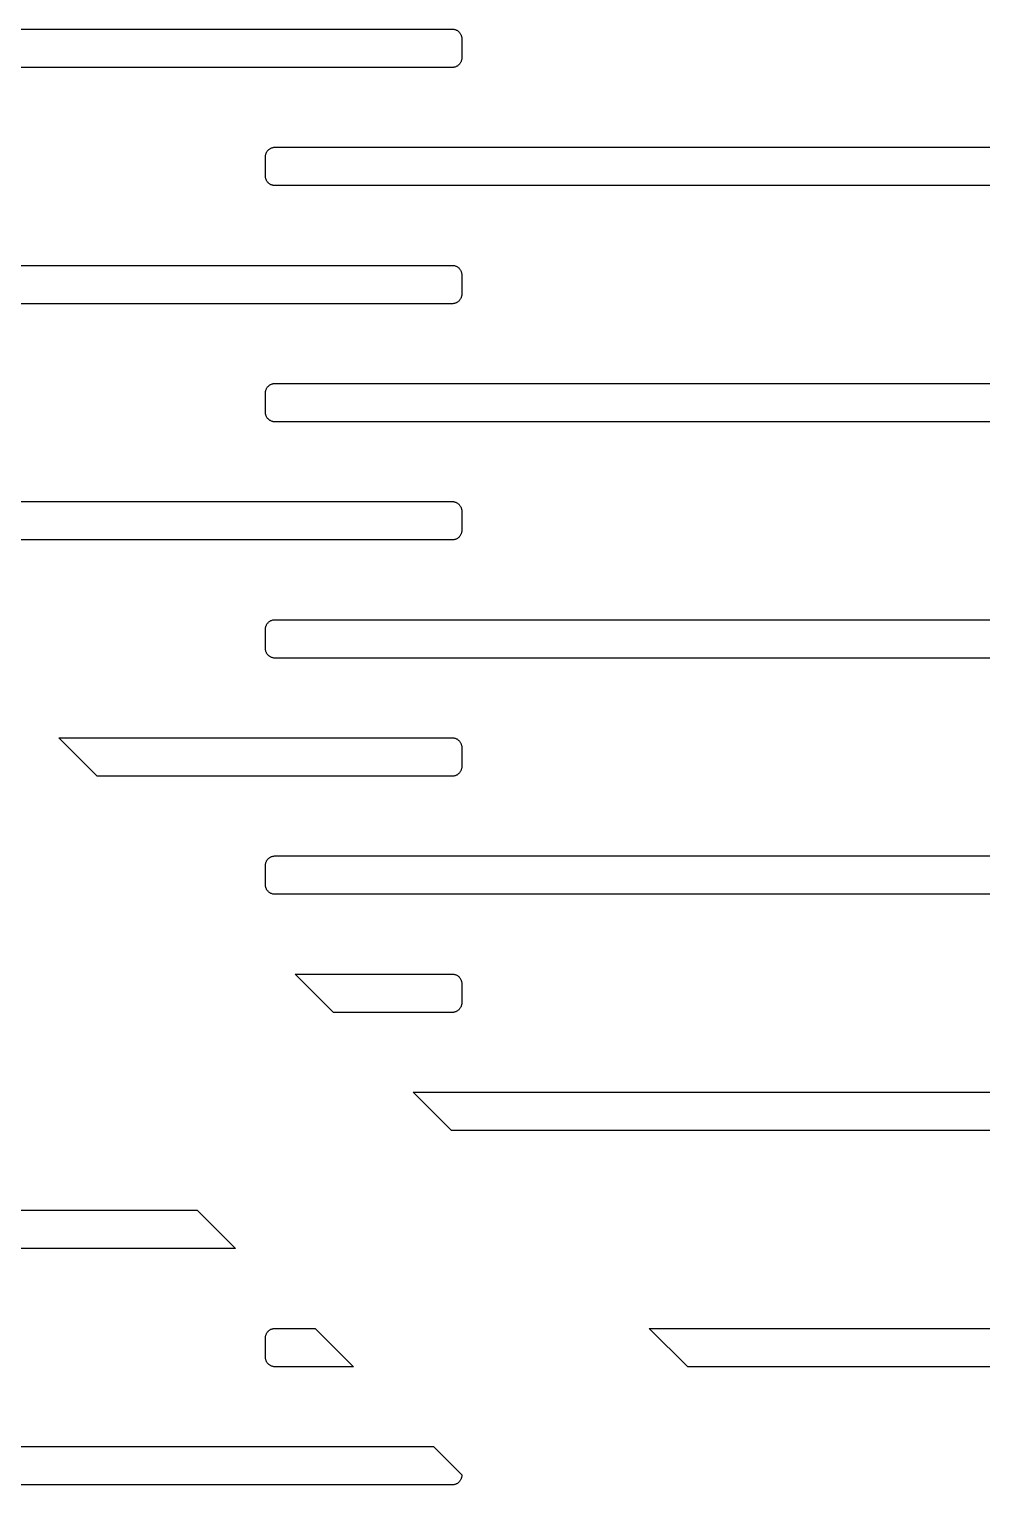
# Model space of a CAD drawing. Header units: metres. Extents: x -218 to 218, y -218 to 218.
# Drawn here: x -77.33 to -45.06, y 56.68 to 105.98 of the extents above; entities that cross this region are included whole.
import ezdxf

# ---------------------------------------------------------------- set-up
doc = ezdxf.new("R2010")
doc.units = ezdxf.units.M

msp = doc.modelspace()

# ---------------------------------------------------------------- linework, layer by layer
for p, q in [((-93.9972, 105.978), (-62.9972, 105.978)), ((-62.9972, 105.978), (-62.9768, 105.977)), ((-62.9768, 105.977), (-62.9565, 105.975)), ((-62.9565, 105.975), (-62.9363, 105.972)), ((-62.9363, 105.972), (-62.9164, 105.968)), ((-62.9164, 105.968), (-62.8968, 105.962)), ((-62.8968, 105.962), (-62.8775, 105.955)), ((-62.8775, 105.955), (-62.8588, 105.947)), ((-62.8588, 105.947), (-62.8406, 105.938)), ((-62.8406, 105.938), (-62.8231, 105.927)), ((-62.8231, 105.927), (-62.8062, 105.916)), ((-62.8062, 105.916), (-62.79, 105.903)), ((-62.79, 105.903), (-62.7747, 105.89)), ((-62.7747, 105.89), (-62.7603, 105.875)), ((-62.7603, 105.875), (-62.7468, 105.86)), ((-62.7468, 105.86), (-62.7343, 105.844)), ((-62.7343, 105.844), (-62.7228, 105.827)), ((-62.7228, 105.827), (-62.7124, 105.809)), ((-62.7124, 105.809), (-62.7031, 105.791)), ((-62.7031, 105.791), (-62.695, 105.772)), ((-62.695, 105.772), (-62.6881, 105.753)), ((-62.6881, 105.753), (-62.6824, 105.734)), ((-62.6824, 105.734), (-62.6779, 105.714)), ((-62.6779, 105.714), (-62.6748, 105.694)), ((-62.6748, 105.694), (-62.6728, 105.673)), ((-62.6728, 105.673), (-62.6722, 105.653)), ((-62.6722, 105.653), (-62.6722, 105.003)), ((-62.9972, 104.678), (-93.9972, 104.678)), ((-62.9768, 104.678), (-62.9972, 104.678)), ((-62.9565, 104.68), (-62.9768, 104.678)), ((-62.9363, 104.684), (-62.9565, 104.68)), ((-62.9164, 104.688), (-62.9363, 104.684)), ((-62.8968, 104.694), (-62.9164, 104.688)), ((-62.8775, 104.701), (-62.8968, 104.694)), ((-62.8588, 104.709), (-62.8775, 104.701)), ((-62.8406, 104.718), (-62.8588, 104.709)), ((-62.8231, 104.728), (-62.8406, 104.718)), ((-62.8062, 104.74), (-62.8231, 104.728)), ((-62.79, 104.752), (-62.8062, 104.74)), ((-62.7747, 104.766), (-62.79, 104.752)), ((-62.7603, 104.78), (-62.7747, 104.766)), ((-62.7468, 104.796), (-62.7603, 104.78)), ((-62.7343, 104.812), (-62.7468, 104.796)), ((-62.7228, 104.829), (-62.7343, 104.812)), ((-62.7124, 104.846), (-62.7228, 104.829)), ((-62.7031, 104.864), (-62.7124, 104.846)), ((-62.695, 104.883), (-62.7031, 104.864)), ((-62.6881, 104.902), (-62.695, 104.883)), ((-62.6824, 104.922), (-62.6881, 104.902)), ((-62.6779, 104.942), (-62.6824, 104.922)), ((-62.6748, 104.962), (-62.6779, 104.942)), ((-62.6728, 104.982), (-62.6748, 104.962)), ((-62.6722, 105.003), (-62.6728, 104.982)), ((-69.3222, 101.653), (-69.3215, 101.673)), ((-69.3222, 101.003), (-69.3222, 101.653)), ((-69.3215, 101.673), (-69.3196, 101.694)), ((-69.3196, 101.694), (-69.3164, 101.714)), ((-69.3164, 101.714), (-69.312, 101.734)), ((-69.312, 101.734), (-69.3063, 101.753)), ((-69.3063, 101.753), (-69.2994, 101.772)), ((-69.2994, 101.772), (-69.2913, 101.791)), ((-69.2913, 101.791), (-69.282, 101.809)), ((-69.282, 101.809), (-69.2716, 101.827)), ((-69.2716, 101.827), (-69.2601, 101.844)), ((-69.2601, 101.844), (-69.2476, 101.86)), ((-69.2476, 101.86), (-69.2341, 101.875)), ((-69.2341, 101.875), (-69.2197, 101.89)), ((-69.2197, 101.89), (-69.2044, 101.903)), ((-69.2044, 101.903), (-69.1882, 101.916)), ((-69.1882, 101.916), (-69.1713, 101.927)), ((-69.1713, 101.927), (-69.1538, 101.938)), ((-69.1538, 101.938), (-69.1356, 101.947)), ((-69.1356, 101.947), (-69.1168, 101.955)), ((-69.1168, 101.955), (-69.0976, 101.962)), ((-69.0976, 101.962), (-69.078, 101.968)), ((-69.078, 101.968), (-69.0581, 101.972)), ((-69.0581, 101.972), (-69.0379, 101.975)), ((-69.0379, 101.975), (-69.0176, 101.977)), ((-69.0176, 101.977), (-68.9972, 101.978)), ((-68.9972, 101.978), (-37.9972, 101.978)), ((-69.3215, 100.982), (-69.3222, 101.003)), ((-69.3196, 100.962), (-69.3215, 100.982)), ((-69.3164, 100.942), (-69.3196, 100.962)), ((-69.312, 100.922), (-69.3164, 100.942)), ((-69.3063, 100.902), (-69.312, 100.922)), ((-69.2994, 100.883), (-69.3063, 100.902)), ((-69.2913, 100.864), (-69.2994, 100.883)), ((-69.282, 100.846), (-69.2913, 100.864)), ((-69.2716, 100.829), (-69.282, 100.846)), ((-69.2601, 100.812), (-69.2716, 100.829)), ((-69.2476, 100.796), (-69.2601, 100.812)), ((-69.2341, 100.78), (-69.2476, 100.796)), ((-69.2197, 100.766), (-69.2341, 100.78)), ((-69.2044, 100.752), (-69.2197, 100.766)), ((-69.1882, 100.74), (-69.2044, 100.752)), ((-69.1713, 100.728), (-69.1882, 100.74)), ((-69.1538, 100.718), (-69.1713, 100.728)), ((-69.1356, 100.709), (-69.1538, 100.718)), ((-69.1168, 100.701), (-69.1356, 100.709)), ((-69.0976, 100.694), (-69.1168, 100.701)), ((-69.078, 100.688), (-69.0976, 100.694)), ((-69.0581, 100.684), (-69.078, 100.688)), ((-69.0379, 100.68), (-69.0581, 100.684)), ((-69.0176, 100.678), (-69.0379, 100.68)), ((-68.9972, 100.678), (-69.0176, 100.678)), ((-37.9972, 100.678), (-68.9972, 100.678)), ((-92.3209, 97.9778), (-62.9972, 97.9778)), ((-62.9972, 97.9778), (-62.9768, 97.9772)), ((-62.9768, 97.9772), (-62.9565, 97.9752)), ((-62.9565, 97.9752), (-62.9363, 97.972)), ((-62.9363, 97.972), (-62.9164, 97.9676)), ((-62.9164, 97.9676), (-62.8968, 97.9619)), ((-62.8968, 97.9619), (-62.8775, 97.955)), ((-62.8775, 97.955), (-62.8588, 97.9469)), ((-62.8588, 97.9469), (-62.8406, 97.9376)), ((-62.8406, 97.9376), (-62.8231, 97.9272)), ((-62.8231, 97.9272), (-62.8062, 97.9157)), ((-62.8062, 97.9157), (-62.79, 97.9032)), ((-62.79, 97.9032), (-62.7747, 97.8897)), ((-62.7747, 97.8897), (-62.7603, 97.8753)), ((-62.7603, 97.8753), (-62.7468, 97.86)), ((-62.7468, 97.86), (-62.7343, 97.8438)), ((-62.7343, 97.8438), (-62.7228, 97.8269)), ((-62.7228, 97.8269), (-62.7124, 97.8094)), ((-62.7124, 97.8094), (-62.7031, 97.7912)), ((-62.7031, 97.7912), (-62.695, 97.7724)), ((-62.695, 97.7724), (-62.6881, 97.7532)), ((-62.6881, 97.7532), (-62.6824, 97.7336)), ((-62.6824, 97.7336), (-62.6779, 97.7137)), ((-62.6779, 97.7137), (-62.6748, 97.6935)), ((-62.6748, 97.6935), (-62.6728, 97.6732)), ((-62.6728, 97.6732), (-62.6722, 97.6528)), ((-62.6722, 97.6528), (-62.6722, 97.0028)), ((-62.9972, 96.6778), (-91.0209, 96.6778)), ((-62.9768, 96.6784), (-62.9972, 96.6778)), ((-62.9565, 96.6804), (-62.9768, 96.6784)), ((-62.9363, 96.6835), (-62.9565, 96.6804)), ((-62.9164, 96.688), (-62.9363, 96.6835)), ((-62.8968, 96.6937), (-62.9164, 96.688)), ((-62.8775, 96.7006), (-62.8968, 96.6937)), ((-62.8588, 96.7087), (-62.8775, 96.7006)), ((-62.8406, 96.718), (-62.8588, 96.7087)), ((-62.8231, 96.7284), (-62.8406, 96.718)), ((-62.8062, 96.7399), (-62.8231, 96.7284)), ((-62.79, 96.7524), (-62.8062, 96.7399)), ((-62.7747, 96.7659), (-62.79, 96.7524)), ((-62.7603, 96.7803), (-62.7747, 96.7659)), ((-62.7468, 96.7956), (-62.7603, 96.7803)), ((-62.7343, 96.8118), (-62.7468, 96.7956)), ((-62.7228, 96.8287), (-62.7343, 96.8118)), ((-62.7124, 96.8462), (-62.7228, 96.8287)), ((-62.7031, 96.8644), (-62.7124, 96.8462)), ((-62.695, 96.8831), (-62.7031, 96.8644)), ((-62.6881, 96.9024), (-62.695, 96.8831)), ((-62.6824, 96.922), (-62.6881, 96.9024)), ((-62.6779, 96.9419), (-62.6824, 96.922)), ((-62.6748, 96.9621), (-62.6779, 96.9419)), ((-62.6728, 96.9824), (-62.6748, 96.9621)), ((-62.6722, 97.0028), (-62.6728, 96.9824)), ((-69.3222, 93.6528), (-69.3215, 93.6732)), ((-69.3215, 93.6732), (-69.3196, 93.6935)), ((-69.3196, 93.6935), (-69.3164, 93.7137)), ((-69.3164, 93.7137), (-69.312, 93.7336)), ((-69.312, 93.7336), (-69.3063, 93.7532)), ((-69.3063, 93.7532), (-69.2994, 93.7724)), ((-69.2994, 93.7724), (-69.2913, 93.7912)), ((-69.2913, 93.7912), (-69.282, 93.8094)), ((-69.282, 93.8094), (-69.2716, 93.8269)), ((-69.2716, 93.8269), (-69.2601, 93.8438)), ((-69.2601, 93.8438), (-69.2476, 93.86)), ((-69.2476, 93.86), (-69.2341, 93.8753)), ((-69.2341, 93.8753), (-69.2197, 93.8897)), ((-69.2197, 93.8897), (-69.2044, 93.9032)), ((-69.2044, 93.9032), (-69.1882, 93.9157)), ((-69.1882, 93.9157), (-69.1713, 93.9272)), ((-69.1713, 93.9272), (-69.1538, 93.9376)), ((-69.1538, 93.9376), (-69.1356, 93.9469)), ((-69.1356, 93.9469), (-69.1168, 93.955)), ((-69.1168, 93.955), (-69.0976, 93.9619)), ((-69.0976, 93.9619), (-69.078, 93.9676)), ((-69.078, 93.9676), (-69.0581, 93.972)), ((-69.0581, 93.972), (-69.0379, 93.9752)), ((-69.0379, 93.9752), (-69.0176, 93.9772)), ((-69.0176, 93.9772), (-68.9972, 93.9778)), ((-68.9972, 93.9778), (-37.9972, 93.9778)), ((-69.3222, 93.0028), (-69.3222, 93.6528)), ((-69.3215, 92.9824), (-69.3222, 93.0028)), ((-69.3196, 92.9621), (-69.3215, 92.9824)), ((-69.3164, 92.9419), (-69.3196, 92.9621)), ((-69.312, 92.922), (-69.3164, 92.9419)), ((-69.3063, 92.9024), (-69.312, 92.922)), ((-69.2994, 92.8831), (-69.3063, 92.9024)), ((-69.2913, 92.8644), (-69.2994, 92.8831)), ((-69.282, 92.8462), (-69.2913, 92.8644)), ((-69.2716, 92.8287), (-69.282, 92.8462)), ((-69.2601, 92.8118), (-69.2716, 92.8287)), ((-69.2476, 92.7956), (-69.2601, 92.8118)), ((-69.2341, 92.7803), (-69.2476, 92.7956)), ((-69.2197, 92.7659), (-69.2341, 92.7803)), ((-69.2044, 92.7524), (-69.2197, 92.7659)), ((-69.1882, 92.7399), (-69.2044, 92.7524)), ((-69.1713, 92.7284), (-69.1882, 92.7399)), ((-69.1538, 92.718), (-69.1713, 92.7284)), ((-69.1356, 92.7087), (-69.1538, 92.718)), ((-69.1168, 92.7006), (-69.1356, 92.7087)), ((-69.0976, 92.6937), (-69.1168, 92.7006)), ((-69.078, 92.688), (-69.0976, 92.6937)), ((-69.0581, 92.6835), (-69.078, 92.688)), ((-69.0379, 92.6804), (-69.0581, 92.6835)), ((-69.0176, 92.6784), (-69.0379, 92.6804)), ((-68.9972, 92.6778), (-69.0176, 92.6784)), ((-37.9972, 92.6778), (-68.9972, 92.6778)), ((-84.3209, 89.9778), (-62.9972, 89.9778)), ((-62.9972, 89.9778), (-62.9768, 89.9772)), ((-62.9768, 89.9772), (-62.9565, 89.9752)), ((-62.9565, 89.9752), (-62.9363, 89.972)), ((-62.9363, 89.972), (-62.9164, 89.9676)), ((-62.9164, 89.9676), (-62.8968, 89.9619)), ((-62.8968, 89.9619), (-62.8775, 89.955)), ((-62.8775, 89.955), (-62.8588, 89.9469)), ((-62.8588, 89.9469), (-62.8406, 89.9376)), ((-62.8406, 89.9376), (-62.8231, 89.9272)), ((-62.8231, 89.9272), (-62.8062, 89.9157)), ((-62.8062, 89.9157), (-62.79, 89.9032)), ((-62.79, 89.9032), (-62.7747, 89.8897)), ((-62.7747, 89.8897), (-62.7603, 89.8753)), ((-62.7603, 89.8753), (-62.7468, 89.86)), ((-62.7468, 89.86), (-62.7343, 89.8438)), ((-62.7343, 89.8438), (-62.7228, 89.8269)), ((-62.7228, 89.8269), (-62.7124, 89.8094)), ((-62.7124, 89.8094), (-62.7031, 89.7912)), ((-62.7031, 89.7912), (-62.695, 89.7724)), ((-62.695, 89.7724), (-62.6881, 89.7532)), ((-62.6881, 89.7532), (-62.6824, 89.7336)), ((-62.6824, 89.7336), (-62.6779, 89.7137)), ((-62.6779, 89.7137), (-62.6748, 89.6935)), ((-62.6748, 89.6935), (-62.6728, 89.6732)), ((-62.6728, 89.6732), (-62.6722, 89.6528)), ((-62.6722, 89.6528), (-62.6722, 89.0028)), ((-62.79, 88.7524), (-62.8062, 88.7399)), ((-62.7747, 88.7659), (-62.79, 88.7524)), ((-62.7603, 88.7803), (-62.7747, 88.7659)), ((-62.7468, 88.7956), (-62.7603, 88.7803)), ((-62.7343, 88.8118), (-62.7468, 88.7956)), ((-62.7228, 88.8287), (-62.7343, 88.8118)), ((-62.7124, 88.8462), (-62.7228, 88.8287)), ((-62.7031, 88.8644), (-62.7124, 88.8462)), ((-62.695, 88.8831), (-62.7031, 88.8644)), ((-62.6881, 88.9024), (-62.695, 88.8831)), ((-62.6824, 88.922), (-62.6881, 88.9024)), ((-62.6779, 88.9419), (-62.6824, 88.922)), ((-62.6748, 88.9621), (-62.6779, 88.9419)), ((-62.6728, 88.9824), (-62.6748, 88.9621)), ((-62.6722, 89.0028), (-62.6728, 88.9824)), ((-62.9972, 88.6778), (-83.0209, 88.6778)), ((-62.9768, 88.6784), (-62.9972, 88.6778)), ((-62.9565, 88.6804), (-62.9768, 88.6784)), ((-62.9363, 88.6835), (-62.9565, 88.6804)), ((-62.9164, 88.688), (-62.9363, 88.6835)), ((-62.8968, 88.6937), (-62.9164, 88.688)), ((-62.8775, 88.7006), (-62.8968, 88.6937)), ((-62.8588, 88.7087), (-62.8775, 88.7006)), ((-62.8406, 88.718), (-62.8588, 88.7087)), ((-62.8231, 88.7284), (-62.8406, 88.718)), ((-62.8062, 88.7399), (-62.8231, 88.7284)), ((-69.2994, 85.7724), (-69.2913, 85.7912)), ((-69.2913, 85.7912), (-69.282, 85.8094)), ((-69.282, 85.8094), (-69.2716, 85.8269)), ((-69.2716, 85.8269), (-69.2601, 85.8438)), ((-69.2601, 85.8438), (-69.2476, 85.86)), ((-69.2476, 85.86), (-69.2341, 85.8753)), ((-69.2341, 85.8753), (-69.2197, 85.8897)), ((-69.2197, 85.8897), (-69.2044, 85.9032)), ((-69.2044, 85.9032), (-69.1882, 85.9157)), ((-69.1882, 85.9157), (-69.1713, 85.9272)), ((-69.1713, 85.9272), (-69.1538, 85.9376)), ((-69.1538, 85.9376), (-69.1356, 85.9469)), ((-69.1356, 85.9469), (-69.1168, 85.955)), ((-69.1168, 85.955), (-69.0976, 85.9619)), ((-69.0976, 85.9619), (-69.078, 85.9676)), ((-69.078, 85.9676), (-69.0581, 85.972)), ((-69.0581, 85.972), (-69.0379, 85.9752)), ((-69.0379, 85.9752), (-69.0176, 85.9772)), ((-69.0176, 85.9772), (-68.9972, 85.9778)), ((-68.9972, 85.9778), (-37.9972, 85.9778)), ((-69.3222, 85.6528), (-69.3215, 85.6732)), ((-69.3222, 85.0028), (-69.3222, 85.6528)), ((-69.3215, 85.6732), (-69.3196, 85.6935)), ((-69.3196, 85.6935), (-69.3164, 85.7137)), ((-69.3164, 85.7137), (-69.312, 85.7336)), ((-69.312, 85.7336), (-69.3063, 85.7532)), ((-69.3063, 85.7532), (-69.2994, 85.7724)), ((-69.3215, 84.9824), (-69.3222, 85.0028)), ((-69.3196, 84.9621), (-69.3215, 84.9824)), ((-69.3164, 84.9419), (-69.3196, 84.9621)), ((-69.312, 84.922), (-69.3164, 84.9419)), ((-69.3063, 84.9024), (-69.312, 84.922)), ((-69.2994, 84.8831), (-69.3063, 84.9024)), ((-69.2913, 84.8644), (-69.2994, 84.8831)), ((-69.282, 84.8462), (-69.2913, 84.8644)), ((-69.2716, 84.8287), (-69.282, 84.8462)), ((-69.2601, 84.8118), (-69.2716, 84.8287)), ((-69.2476, 84.7956), (-69.2601, 84.8118)), ((-69.2341, 84.7803), (-69.2476, 84.7956)), ((-69.2197, 84.7659), (-69.2341, 84.7803)), ((-69.2044, 84.7524), (-69.2197, 84.7659)), ((-69.1882, 84.7399), (-69.2044, 84.7524)), ((-69.1713, 84.7284), (-69.1882, 84.7399)), ((-69.1538, 84.718), (-69.1713, 84.7284)), ((-69.1356, 84.7087), (-69.1538, 84.718)), ((-69.1168, 84.7006), (-69.1356, 84.7087)), ((-69.0976, 84.6937), (-69.1168, 84.7006)), ((-69.078, 84.688), (-69.0976, 84.6937)), ((-69.0581, 84.6835), (-69.078, 84.688)), ((-69.0379, 84.6804), (-69.0581, 84.6835)), ((-69.0176, 84.6784), (-69.0379, 84.6804)), ((-68.9972, 84.6778), (-69.0176, 84.6784)), ((-37.9972, 84.6778), (-68.9972, 84.6778)), ((-75.0209, 80.6778), (-76.3209, 81.9778)), ((-76.3209, 81.9778), (-62.9972, 81.9778)), ((-62.9972, 81.9778), (-62.9768, 81.9772)), ((-62.9768, 81.9772), (-62.9565, 81.9752)), ((-62.9565, 81.9752), (-62.9363, 81.972)), ((-62.9363, 81.972), (-62.9164, 81.9676)), ((-62.9164, 81.9676), (-62.8968, 81.9619)), ((-62.8968, 81.9619), (-62.8775, 81.955)), ((-62.8775, 81.955), (-62.8588, 81.9469)), ((-62.8588, 81.9469), (-62.8406, 81.9376)), ((-62.8406, 81.9376), (-62.8231, 81.9272)), ((-62.8231, 81.9272), (-62.8062, 81.9157)), ((-62.8062, 81.9157), (-62.79, 81.9032)), ((-62.79, 81.9032), (-62.7747, 81.8897)), ((-62.7747, 81.8897), (-62.7603, 81.8753)), ((-62.7603, 81.8753), (-62.7468, 81.86)), ((-62.7468, 81.86), (-62.7343, 81.8438)), ((-62.7343, 81.8438), (-62.7228, 81.8269)), ((-62.7228, 81.8269), (-62.7124, 81.8094)), ((-62.7124, 81.8094), (-62.7031, 81.7912)), ((-62.7031, 81.7912), (-62.695, 81.7724)), ((-62.695, 81.7724), (-62.6881, 81.7532)), ((-62.6881, 81.7532), (-62.6824, 81.7336)), ((-62.6824, 81.7336), (-62.6779, 81.7137)), ((-62.6779, 81.7137), (-62.6748, 81.6935)), ((-62.6748, 81.6935), (-62.6728, 81.6732)), ((-62.6728, 81.6732), (-62.6722, 81.6528)), ((-62.6722, 81.6528), (-62.6722, 81.0028)), ((-62.7031, 80.8644), (-62.7124, 80.8462)), ((-62.695, 80.8831), (-62.7031, 80.8644)), ((-62.6881, 80.9024), (-62.695, 80.8831)), ((-62.6824, 80.922), (-62.6881, 80.9024)), ((-62.6779, 80.9419), (-62.6824, 80.922)), ((-62.6748, 80.9621), (-62.6779, 80.9419)), ((-62.6728, 80.9824), (-62.6748, 80.9621)), ((-62.6722, 81.0028), (-62.6728, 80.9824)), ((-62.9972, 80.6778), (-75.0209, 80.6778)), ((-62.9768, 80.6784), (-62.9972, 80.6778)), ((-62.9565, 80.6804), (-62.9768, 80.6784)), ((-62.9363, 80.6835), (-62.9565, 80.6804)), ((-62.9164, 80.688), (-62.9363, 80.6835)), ((-62.8968, 80.6937), (-62.9164, 80.688)), ((-62.8775, 80.7006), (-62.8968, 80.6937)), ((-62.8588, 80.7087), (-62.8775, 80.7006)), ((-62.8406, 80.718), (-62.8588, 80.7087)), ((-62.8231, 80.7284), (-62.8406, 80.718)), ((-62.8062, 80.7399), (-62.8231, 80.7284)), ((-62.79, 80.7524), (-62.8062, 80.7399)), ((-62.7747, 80.7659), (-62.79, 80.7524)), ((-62.7603, 80.7803), (-62.7747, 80.7659)), ((-62.7468, 80.7956), (-62.7603, 80.7803)), ((-62.7343, 80.8118), (-62.7468, 80.7956)), ((-62.7228, 80.8287), (-62.7343, 80.8118)), ((-62.7124, 80.8462), (-62.7228, 80.8287)), ((-69.2197, 77.8897), (-69.2044, 77.9032)), ((-69.2044, 77.9032), (-69.1882, 77.9157)), ((-69.1882, 77.9157), (-69.1713, 77.9272)), ((-69.1713, 77.9272), (-69.1538, 77.9376)), ((-69.1538, 77.9376), (-69.1356, 77.9469)), ((-69.1356, 77.9469), (-69.1168, 77.955)), ((-69.1168, 77.955), (-69.0976, 77.9619)), ((-69.0976, 77.9619), (-69.078, 77.9676)), ((-69.078, 77.9676), (-69.0581, 77.972)), ((-69.0581, 77.972), (-69.0379, 77.9752)), ((-69.0379, 77.9752), (-69.0176, 77.9772)), ((-69.0176, 77.9772), (-68.9972, 77.9778)), ((-68.9972, 77.9778), (-37.9972, 77.9778)), ((-69.3222, 77.6528), (-69.3215, 77.6732)), ((-69.3222, 77.0028), (-69.3222, 77.6528)), ((-69.3215, 77.6732), (-69.3196, 77.6935)), ((-69.3196, 77.6935), (-69.3164, 77.7137)), ((-69.3164, 77.7137), (-69.312, 77.7336)), ((-69.312, 77.7336), (-69.3063, 77.7532)), ((-69.3063, 77.7532), (-69.2994, 77.7724)), ((-69.2994, 77.7724), (-69.2913, 77.7912)), ((-69.2913, 77.7912), (-69.282, 77.8094)), ((-69.282, 77.8094), (-69.2716, 77.8269)), ((-69.2716, 77.8269), (-69.2601, 77.8438)), ((-69.2601, 77.8438), (-69.2476, 77.86)), ((-69.2476, 77.86), (-69.2341, 77.8753)), ((-69.2341, 77.8753), (-69.2197, 77.8897)), ((-69.3215, 76.9824), (-69.3222, 77.0028)), ((-69.3196, 76.9621), (-69.3215, 76.9824)), ((-69.3164, 76.9419), (-69.3196, 76.9621)), ((-69.312, 76.922), (-69.3164, 76.9419)), ((-69.3063, 76.9024), (-69.312, 76.922)), ((-69.2994, 76.8831), (-69.3063, 76.9024)), ((-69.2913, 76.8644), (-69.2994, 76.8831)), ((-69.282, 76.8462), (-69.2913, 76.8644)), ((-69.2716, 76.8287), (-69.282, 76.8462)), ((-69.2601, 76.8118), (-69.2716, 76.8287)), ((-69.2476, 76.7956), (-69.2601, 76.8118)), ((-69.2341, 76.7803), (-69.2476, 76.7956)), ((-69.2197, 76.7659), (-69.2341, 76.7803)), ((-69.2044, 76.7524), (-69.2197, 76.7659)), ((-69.1882, 76.7399), (-69.2044, 76.7524)), ((-69.1713, 76.7284), (-69.1882, 76.7399)), ((-69.1538, 76.718), (-69.1713, 76.7284)), ((-69.1356, 76.7087), (-69.1538, 76.718)), ((-69.1168, 76.7006), (-69.1356, 76.7087)), ((-69.0976, 76.6937), (-69.1168, 76.7006)), ((-69.078, 76.688), (-69.0976, 76.6937)), ((-69.0581, 76.6835), (-69.078, 76.688)), ((-69.0379, 76.6804), (-69.0581, 76.6835)), ((-69.0176, 76.6784), (-69.0379, 76.6804)), ((-68.9972, 76.6778), (-69.0176, 76.6784)), ((-37.9972, 76.6778), (-68.9972, 76.6778)), ((-67.0209, 72.6778), (-68.3209, 73.9778)), ((-68.3209, 73.9778), (-62.9972, 73.9778)), ((-62.9972, 73.9778), (-62.9768, 73.9772)), ((-62.9768, 73.9772), (-62.9565, 73.9752)), ((-62.9565, 73.9752), (-62.9363, 73.972)), ((-62.9363, 73.972), (-62.9164, 73.9676)), ((-62.9164, 73.9676), (-62.8968, 73.9619)), ((-62.8968, 73.9619), (-62.8775, 73.955)), ((-62.8775, 73.955), (-62.8588, 73.9469)), ((-62.8588, 73.9469), (-62.8406, 73.9376)), ((-62.8406, 73.9376), (-62.8231, 73.9272)), ((-62.8231, 73.9272), (-62.8062, 73.9157)), ((-62.8062, 73.9157), (-62.79, 73.9032)), ((-62.79, 73.9032), (-62.7747, 73.8897)), ((-62.7747, 73.8897), (-62.7603, 73.8753)), ((-62.7603, 73.8753), (-62.7468, 73.86)), ((-62.7468, 73.86), (-62.7343, 73.8438)), ((-62.7343, 73.8438), (-62.7228, 73.8269)), ((-62.7228, 73.8269), (-62.7124, 73.8094)), ((-62.7124, 73.8094), (-62.7031, 73.7912)), ((-62.7031, 73.7912), (-62.695, 73.7724)), ((-62.695, 73.7724), (-62.6881, 73.7532)), ((-62.6881, 73.7532), (-62.6824, 73.7336)), ((-62.6824, 73.7336), (-62.6779, 73.7137)), ((-62.6779, 73.7137), (-62.6748, 73.6935)), ((-62.6748, 73.6935), (-62.6728, 73.6732)), ((-62.6728, 73.6732), (-62.6722, 73.6528)), ((-62.6722, 73.6528), (-62.6722, 73.0028)), ((-62.6728, 72.9824), (-62.6748, 72.9621)), ((-62.6722, 73.0028), (-62.6728, 72.9824)), ((-62.9972, 72.6778), (-67.0209, 72.6778)), ((-62.9768, 72.6784), (-62.9972, 72.6778)), ((-62.9565, 72.6804), (-62.9768, 72.6784)), ((-62.9363, 72.6835), (-62.9565, 72.6804)), ((-62.9164, 72.688), (-62.9363, 72.6835)), ((-62.8968, 72.6937), (-62.9164, 72.688)), ((-62.8775, 72.7006), (-62.8968, 72.6937)), ((-62.8588, 72.7087), (-62.8775, 72.7006)), ((-62.8406, 72.718), (-62.8588, 72.7087)), ((-62.8231, 72.7284), (-62.8406, 72.718)), ((-62.8062, 72.7399), (-62.8231, 72.7284)), ((-62.79, 72.7524), (-62.8062, 72.7399)), ((-62.7747, 72.7659), (-62.79, 72.7524)), ((-62.7603, 72.7803), (-62.7747, 72.7659)), ((-62.7468, 72.7956), (-62.7603, 72.7803)), ((-62.7343, 72.8118), (-62.7468, 72.7956)), ((-62.7228, 72.8287), (-62.7343, 72.8118)), ((-62.7124, 72.8462), (-62.7228, 72.8287)), ((-62.7031, 72.8644), (-62.7124, 72.8462)), ((-62.695, 72.8831), (-62.7031, 72.8644)), ((-62.6881, 72.9024), (-62.695, 72.8831)), ((-62.6824, 72.922), (-62.6881, 72.9024)), ((-62.6779, 72.9419), (-62.6824, 72.922)), ((-62.6748, 72.9621), (-62.6779, 72.9419)), ((-63.0209, 68.6778), (-64.3209, 69.9778)), ((-64.3209, 69.9778), (-37.9972, 69.9778)), ((-37.9972, 68.6778), (-63.0209, 68.6778)), ((-93.9972, 65.9778), (-71.6346, 65.9778)), ((-71.6346, 65.9778), (-70.3347, 64.6778)), ((-70.3347, 64.6778), (-93.9972, 64.6778)), ((-69.3222, 61.6528), (-69.3215, 61.6732)), ((-69.3222, 61.0028), (-69.3222, 61.6528)), ((-69.3215, 61.6732), (-69.3196, 61.6935)), ((-69.3196, 61.6935), (-69.3164, 61.7137)), ((-69.3164, 61.7137), (-69.312, 61.7336)), ((-69.312, 61.7336), (-69.3063, 61.7532)), ((-69.3063, 61.7532), (-69.2994, 61.7724)), ((-69.2994, 61.7724), (-69.2913, 61.7912)), ((-69.2913, 61.7912), (-69.282, 61.8094)), ((-69.282, 61.8094), (-69.2716, 61.8269)), ((-69.2716, 61.8269), (-69.2601, 61.8438)), ((-69.2601, 61.8438), (-69.2476, 61.86)), ((-69.2476, 61.86), (-69.2341, 61.8753)), ((-69.2341, 61.8753), (-69.2197, 61.8897)), ((-69.2197, 61.8897), (-69.2044, 61.9032)), ((-69.2044, 61.9032), (-69.1882, 61.9157)), ((-69.1882, 61.9157), (-69.1713, 61.9272)), ((-69.1713, 61.9272), (-69.1538, 61.9376)), ((-69.1538, 61.9376), (-69.1356, 61.9469)), ((-69.1356, 61.9469), (-69.1168, 61.955)), ((-69.1168, 61.955), (-69.0976, 61.9619)), ((-69.0976, 61.9619), (-69.078, 61.9676)), ((-69.078, 61.9676), (-69.0581, 61.972)), ((-69.0581, 61.972), (-69.0379, 61.9752)), ((-69.0379, 61.9752), (-69.0176, 61.9772)), ((-69.0176, 61.9772), (-68.9972, 61.9778)), ((-68.9972, 61.9778), (-67.6346, 61.9778)), ((-67.6346, 61.9778), (-66.3347, 60.6778)), ((-55.0209, 60.6778), (-56.3209, 61.9778)), ((-56.3209, 61.9778), (-37.9972, 61.9778)), ((-69.3215, 60.9824), (-69.3222, 61.0028)), ((-69.3196, 60.9621), (-69.3215, 60.9824)), ((-69.3164, 60.9419), (-69.3196, 60.9621)), ((-69.312, 60.922), (-69.3164, 60.9419)), ((-69.3063, 60.9024), (-69.312, 60.922)), ((-69.2994, 60.8831), (-69.3063, 60.9024)), ((-69.2913, 60.8644), (-69.2994, 60.8831)), ((-69.282, 60.8462), (-69.2913, 60.8644)), ((-69.2716, 60.8286), (-69.282, 60.8462)), ((-69.2601, 60.8118), (-69.2716, 60.8286)), ((-69.2476, 60.7956), (-69.2601, 60.8118)), ((-69.2341, 60.7803), (-69.2476, 60.7956)), ((-69.2197, 60.7659), (-69.2341, 60.7803)), ((-69.2044, 60.7524), (-69.2197, 60.7659)), ((-69.1882, 60.7399), (-69.2044, 60.7524)), ((-69.1713, 60.7284), (-69.1882, 60.7399)), ((-69.1538, 60.718), (-69.1713, 60.7284)), ((-69.1356, 60.7087), (-69.1538, 60.718)), ((-69.1168, 60.7006), (-69.1356, 60.7087)), ((-69.0976, 60.6937), (-69.1168, 60.7006)), ((-69.078, 60.688), (-69.0976, 60.6937)), ((-69.0581, 60.6835), (-69.078, 60.688)), ((-69.0379, 60.6804), (-69.0581, 60.6835)), ((-69.0176, 60.6784), (-69.0379, 60.6804)), ((-68.9972, 60.6778), (-69.0176, 60.6784)), ((-66.3347, 60.6778), (-68.9972, 60.6778)), ((-37.9972, 60.6778), (-55.0209, 60.6778)), ((-93.9972, 57.9778), (-63.6346, 57.9778)), ((-63.6346, 57.9778), (-62.6722, 57.0153)), ((-62.8775, 56.7006), (-62.8968, 56.6937)), ((-62.8588, 56.7087), (-62.8775, 56.7006)), ((-62.8406, 56.718), (-62.8588, 56.7087)), ((-62.8231, 56.7284), (-62.8406, 56.718)), ((-62.8062, 56.7399), (-62.8231, 56.7284)), ((-62.79, 56.7524), (-62.8062, 56.7399)), ((-62.7747, 56.7659), (-62.79, 56.7524)), ((-62.7603, 56.7803), (-62.7747, 56.7659)), ((-62.7468, 56.7956), (-62.7603, 56.7803)), ((-62.7343, 56.8118), (-62.7468, 56.7956)), ((-62.7228, 56.8286), (-62.7343, 56.8118)), ((-62.7124, 56.8462), (-62.7228, 56.8286)), ((-62.7031, 56.8644), (-62.7124, 56.8462)), ((-62.695, 56.8831), (-62.7031, 56.8644)), ((-62.6881, 56.9024), (-62.695, 56.8831)), ((-62.6824, 56.922), (-62.6881, 56.9024)), ((-62.6779, 56.9419), (-62.6824, 56.922)), ((-62.6748, 56.9621), (-62.6779, 56.9419)), ((-62.6728, 56.9824), (-62.6748, 56.9621)), ((-62.6722, 57.0028), (-62.6728, 56.9824)), ((-62.6722, 57.0153), (-62.6722, 57.0028)), ((-62.9972, 56.6778), (-93.9972, 56.6778)), ((-62.9768, 56.6784), (-62.9972, 56.6778)), ((-62.9565, 56.6804), (-62.9768, 56.6784)), ((-62.9363, 56.6835), (-62.9565, 56.6804)), ((-62.9164, 56.688), (-62.9363, 56.6835)), ((-62.8968, 56.6937), (-62.9164, 56.688))]:
    msp.add_line(p, q)

doc.saveas('drawing.dxf')
